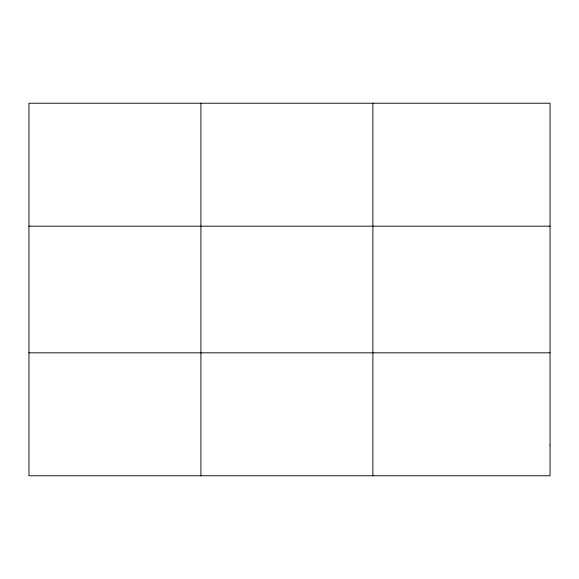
<?xml version="1.0" encoding="UTF-8"?>
<svg xmlns="http://www.w3.org/2000/svg" width="579" height="579" viewBox="0 0 579 579"><rect width="100%" height="100%" fill="white"/><g stroke="black" fill="none" stroke-linecap="round" stroke-linejoin="round"><path stroke-width="0.87" d="M200.913 103.228L200.913 475.772M372.876 103.228L372.876 475.772M28.95 226.165L550.05 226.165M28.95 352.835L550.05 352.835M550.05 445.041L550.05 475.772L28.95 475.772L28.95 103.228L550.05 103.228L550.05 445.041"/></g></svg>
